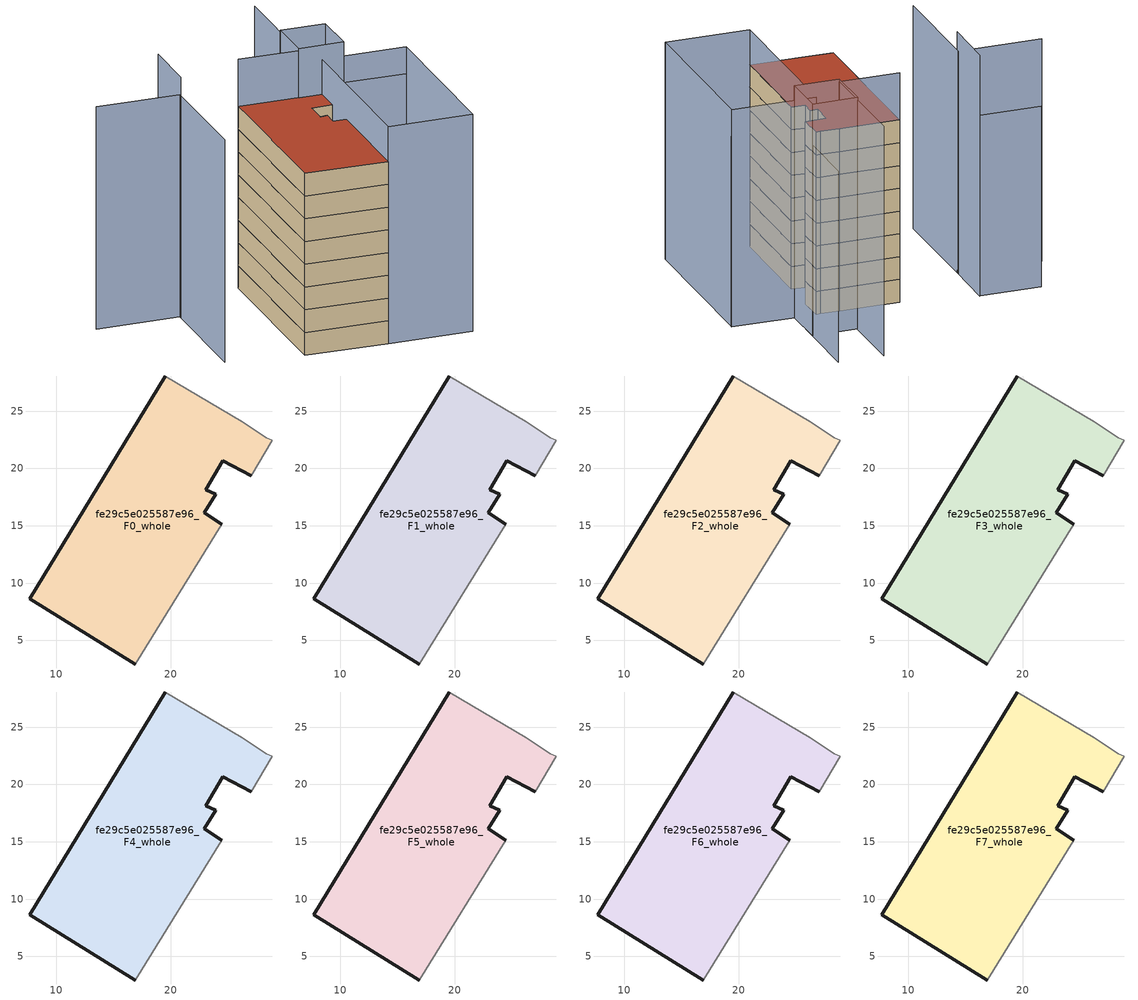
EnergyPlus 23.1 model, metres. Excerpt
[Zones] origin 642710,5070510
fe29c5e025587e96_F0_whole
 floor ground (EU_floor_Construction): 26.23,24.06 28.33,22.65 28.83,22.45 27.03,19.35 24.52,20.65 23.02,18.15 23.92,17.75 22.92,16.15 24.42,15.15 16.91,2.94 7.71,8.65 19.52,28.06 z0
 wall outside (EU_wall_Construction): 24.42,15.15 22.92,16.15 23.92,17.75 23.02,18.15 24.52,20.65 27.03,19.35 / 19.52,28.06 7.71,8.65 16.91,2.94 z0:3
 wall adiabatic (EU_wall_Construction): 16.91,2.94 24.42,15.15 / 27.03,19.35 28.83,22.45 28.33,22.65 26.23,24.06 19.52,28.06 z0:3
fe29c5e025587e96_F1_whole
 floor to fe29c5e025587e96_F0_whole (EU_floor_Construction): 26.23,24.06 28.33,22.65 28.83,22.45 27.03,19.35 24.52,20.65 23.02,18.15 23.92,17.75 22.92,16.15 24.42,15.15 16.91,2.94 7.71,8.65 19.52,28.06 z3
 wall outside (EU_wall_Construction): 24.42,15.15 22.92,16.15 23.92,17.75 23.02,18.15 24.52,20.65 27.03,19.35 / 19.52,28.06 7.71,8.65 16.91,2.94 z3:6
 wall adiabatic (EU_wall_Construction): 16.91,2.94 24.42,15.15 / 27.03,19.35 28.83,22.45 28.33,22.65 26.23,24.06 19.52,28.06 z3:6
fe29c5e025587e96_F2_whole
 floor to fe29c5e025587e96_F1_whole (EU_floor_Construction): 26.23,24.06 28.33,22.65 28.83,22.45 27.03,19.35 24.52,20.65 23.02,18.15 23.92,17.75 22.92,16.15 24.42,15.15 16.91,2.94 7.71,8.65 19.52,28.06 z6
 wall outside (EU_wall_Construction): 24.42,15.15 22.92,16.15 23.92,17.75 23.02,18.15 24.52,20.65 27.03,19.35 / 19.52,28.06 7.71,8.65 16.91,2.94 z6:9
 wall adiabatic (EU_wall_Construction): 16.91,2.94 24.42,15.15 / 27.03,19.35 28.83,22.45 28.33,22.65 26.23,24.06 19.52,28.06 z6:9
fe29c5e025587e96_F3_whole
 floor to fe29c5e025587e96_F2_whole (EU_floor_Construction): 26.23,24.06 28.33,22.65 28.83,22.45 27.03,19.35 24.52,20.65 23.02,18.15 23.92,17.75 22.92,16.15 24.42,15.15 16.91,2.94 7.71,8.65 19.52,28.06 z9
 wall outside (EU_wall_Construction): 24.42,15.15 22.92,16.15 23.92,17.75 23.02,18.15 24.52,20.65 27.03,19.35 / 19.52,28.06 7.71,8.65 16.91,2.94 z9:12
 wall adiabatic (EU_wall_Construction): 16.91,2.94 24.42,15.15 / 27.03,19.35 28.83,22.45 28.33,22.65 26.23,24.06 19.52,28.06 z9:12
fe29c5e025587e96_F4_whole
 floor to fe29c5e025587e96_F3_whole (EU_floor_Construction): 26.23,24.06 28.33,22.65 28.83,22.45 27.03,19.35 24.52,20.65 23.02,18.15 23.92,17.75 22.92,16.15 24.42,15.15 16.91,2.94 7.71,8.65 19.52,28.06 z12
 wall outside (EU_wall_Construction): 24.42,15.15 22.92,16.15 23.92,17.75 23.02,18.15 24.52,20.65 27.03,19.35 / 19.52,28.06 7.71,8.65 16.91,2.94 z12:15
 wall adiabatic (EU_wall_Construction): 16.91,2.94 24.42,15.15 / 27.03,19.35 28.83,22.45 28.33,22.65 26.23,24.06 19.52,28.06 z12:15
fe29c5e025587e96_F5_whole
 floor to fe29c5e025587e96_F4_whole (EU_floor_Construction): 26.23,24.06 28.33,22.65 28.83,22.45 27.03,19.35 24.52,20.65 23.02,18.15 23.92,17.75 22.92,16.15 24.42,15.15 16.91,2.94 7.71,8.65 19.52,28.06 z15
 wall outside (EU_wall_Construction): 24.42,15.15 22.92,16.15 23.92,17.75 23.02,18.15 24.52,20.65 27.03,19.35 / 19.52,28.06 7.71,8.65 16.91,2.94 z15:18
 wall adiabatic (EU_wall_Construction): 16.91,2.94 24.42,15.15 / 27.03,19.35 28.83,22.45 28.33,22.65 26.23,24.06 19.52,28.06 z15:18
fe29c5e025587e96_F6_whole
 floor to fe29c5e025587e96_F5_whole (EU_floor_Construction): 26.23,24.06 28.33,22.65 28.83,22.45 27.03,19.35 24.52,20.65 23.02,18.15 23.92,17.75 22.92,16.15 24.42,15.15 16.91,2.94 7.71,8.65 19.52,28.06 z18
 wall outside (EU_wall_Construction): 24.42,15.15 22.92,16.15 23.92,17.75 23.02,18.15 24.52,20.65 27.03,19.35 / 19.52,28.06 7.71,8.65 16.91,2.94 z18:21
 wall adiabatic (EU_wall_Construction): 16.91,2.94 24.42,15.15 / 27.03,19.35 28.83,22.45 28.33,22.65 26.23,24.06 19.52,28.06 z18:21
fe29c5e025587e96_F7_whole
 floor to fe29c5e025587e96_F6_whole (EU_floor_Construction): 26.23,24.06 28.33,22.65 28.83,22.45 27.03,19.35 24.52,20.65 23.02,18.15 23.92,17.75 22.92,16.15 24.42,15.15 16.91,2.94 7.71,8.65 19.52,28.06 z21
 wall outside (EU_wall_Construction): 24.42,15.15 22.92,16.15 23.92,17.75 23.02,18.15 24.52,20.65 27.03,19.35 / 19.52,28.06 7.71,8.65 16.91,2.94 z21:24
 wall adiabatic (EU_wall_Construction): 16.91,2.94 24.42,15.15 / 27.03,19.35 28.83,22.45 28.33,22.65 26.23,24.06 19.52,28.06 z21:24
 roof outside (EU_roof_Construction): 16.91,2.94 24.42,15.15 22.92,16.15 23.92,17.75 23.02,18.15 24.52,20.65 27.03,19.35 28.83,22.45 28.33,22.65 26.23,24.06 19.52,28.06 7.71,8.65 z24
shading: 38.23,16.75 26.3,-2.79 / 26.3,-2.79 16.91,2.94 / 16.91,2.94 28.84,22.48 / 28.84,22.48 38.23,16.75 z0:28.6; -1.28,33.78 8.01,28.16 / 8.01,28.16 0.1,15.06 z0:29.3; 34.37,26.21 31.22,20.93 / 31.22,20.93 26.16,23.95 / 26.16,23.95 29.31,29.23 / 29.31,29.23 34.37,26.21 z0:30.5; 38.19,16.67 31.16,20.99 / 31.16,20.99 39.01,33.77 z0:25.1; 34.06,36.9 26.25,23.99 / 26.25,23.99 19.52,28.06 z0:30.2; 11.99,34.58 7.84,27.88 z0:31.7; 11.92,34.57 5.11,38.66 z0:23.8
[Building]
EU S2 Campaign: North Axis=0; Terrain=City; Solar Distribution=FullExterior
[Site:Location]
Lyon-Bron: Latitude=45.75; Longitude=5; Time Zone=1; Elevation=198
[SizingPeriod:WeatherFileDays]
AnnualSizingPeriod: Begin Month=1; Begin Day of Month=1; End Month=12; End Day of Month=31; Day of Week for Start Day=Monday; Use Weather File Daylight Saving Period=No; Use Weather File Rain and Snow Indicators=No
[MATERIAL]
EU_InternalMass_Material: Roughness=MediumRough; Thickness=0.1; Conductivity=1; Density=1800; Specific Heat=900; Thermal Absorptance=0.9; Solar Absorptance=0.7; Visible Absorptance=0.7
[MATERIAL:NOMASS] Roughness=MediumRough; Thermal Absorptance=0.9; Solar Absorptance=0.7; Visible Absorptance=0.7
Name | Thermal Resistance
EU_wall_NoMass | 0.776494
EU_roof_NoMass | 0.486893
EU_floor_NoMass | 0.421597
[CONSTRUCTION]
EU_wall_Construction: EU_wall_NoMass
EU_roof_Construction: EU_roof_NoMass
EU_floor_Construction: EU_floor_NoMass
EU_InternalMass_Construction: EU_InternalMass_Material
[ZONE] Type=1; Multiplier=1; Ceiling Height=autocalculate; Floor Area=autocalculate; Part of Total Floor Area=Yes
Name | Volume
fe29c5e025587e96_F0_whole | 709.334
fe29c5e025587e96_F1_whole; fe29c5e025587e96_F2_whole; fe29c5e025587e96_F3_whole; fe29c5e025587e96_F4_whole; fe29c5e025587e96_F5_whole; fe29c5e025587e96_F6_whole; fe29c5e025587e96_F7_whole | 709.333
[INTERNALMASS] Construction=EU_InternalMass_Construction; Surface Area=236.445
Name | Zone or ZoneList
fe29c5e025587e96_F0_whole_EU_InternalMass | fe29c5e025587e96_F0_whole
fe29c5e025587e96_F1_whole_EU_InternalMass | fe29c5e025587e96_F1_whole
fe29c5e025587e96_F2_whole_EU_InternalMass | fe29c5e025587e96_F2_whole
fe29c5e025587e96_F3_whole_EU_InternalMass | fe29c5e025587e96_F3_whole
fe29c5e025587e96_F4_whole_EU_InternalMass | fe29c5e025587e96_F4_whole
fe29c5e025587e96_F5_whole_EU_InternalMass | fe29c5e025587e96_F5_whole
fe29c5e025587e96_F6_whole_EU_InternalMass | fe29c5e025587e96_F6_whole
fe29c5e025587e96_F7_whole_EU_InternalMass | fe29c5e025587e96_F7_whole
[OTHEREQUIPMENT] Fuel Type=Electricity; Design Level Calculation Method=Watts/Area; Power per Zone Floor Area=1; Fraction Latent=0; Fraction Radiant=0; Fraction Lost=0; Carbon Dioxide Generation Rate=0; EndUse Subcategory=EU_Step8_InternalGains
Name | Zone or ZoneList or Space or SpaceList | Schedule
EU_Step8_InternalGain_fe29c5e025587e96_F0_whole_f000 | fe29c5e025587e96_F0_whole | EU_Step8_GainSchedule_fe29c5e025587e96_F0_whole_f000
EU_Step8_InternalGain_fe29c5e025587e96_F1_whole_f000 | fe29c5e025587e96_F1_whole | EU_Step8_GainSchedule_fe29c5e025587e96_F1_whole_f000
EU_Step8_InternalGain_fe29c5e025587e96_F2_whole_f000 | fe29c5e025587e96_F2_whole | EU_Step8_GainSchedule_fe29c5e025587e96_F2_whole_f000
EU_Step8_InternalGain_fe29c5e025587e96_F3_whole_f000 | fe29c5e025587e96_F3_whole | EU_Step8_GainSchedule_fe29c5e025587e96_F3_whole_f000
EU_Step8_InternalGain_fe29c5e025587e96_F4_whole_f000 | fe29c5e025587e96_F4_whole | EU_Step8_GainSchedule_fe29c5e025587e96_F4_whole_f000
EU_Step8_InternalGain_fe29c5e025587e96_F5_whole_f000 | fe29c5e025587e96_F5_whole | EU_Step8_GainSchedule_fe29c5e025587e96_F5_whole_f000
EU_Step8_InternalGain_fe29c5e025587e96_F6_whole_f000 | fe29c5e025587e96_F6_whole | EU_Step8_GainSchedule_fe29c5e025587e96_F6_whole_f000
EU_Step8_InternalGain_fe29c5e025587e96_F7_whole_f000 | fe29c5e025587e96_F7_whole | EU_Step8_GainSchedule_fe29c5e025587e96_F7_whole_f000
[ZONEVENTILATION:DESIGNFLOWRATE] Schedule=EU_AlwaysOn; Design Flow Rate Calculation Method=AirChanges/Hour; Air Changes per Hour=0.693814; Ventilation Type=Natural; Fan Pressure Rise=0; Fan Total Efficiency=1; Constant Term Coefficient=1; Temperature Term Coefficient=0; Velocity Term Coefficient=0; Velocity Squared Term Coefficient=0; Minimum Indoor Temperature=-100; Maximum Indoor Temperature=100; Delta Temperature=-100; Minimum Outdoor Temperature=-100; Maximum Outdoor Temperature=100; Maximum Wind Speed=40
Name | Zone or ZoneList or Space or SpaceList
EU_ConstantAir_fe29c5e025587e96_F0_whole | fe29c5e025587e96_F0_whole
EU_ConstantAir_fe29c5e025587e96_F1_whole | fe29c5e025587e96_F1_whole
EU_ConstantAir_fe29c5e025587e96_F2_whole | fe29c5e025587e96_F2_whole
EU_ConstantAir_fe29c5e025587e96_F3_whole | fe29c5e025587e96_F3_whole
EU_ConstantAir_fe29c5e025587e96_F4_whole | fe29c5e025587e96_F4_whole
EU_ConstantAir_fe29c5e025587e96_F5_whole | fe29c5e025587e96_F5_whole
EU_ConstantAir_fe29c5e025587e96_F6_whole | fe29c5e025587e96_F6_whole
EU_ConstantAir_fe29c5e025587e96_F7_whole | fe29c5e025587e96_F7_whole
[HVACTEMPLATE:THERMOSTAT] Constant Heating Setpoint=20; Constant Cooling Setpoint=50
EU_HeatOnly_fe29c5e025587e96_F0_whole; EU_HeatOnly_fe29c5e025587e96_F1_whole; EU_HeatOnly_fe29c5e025587e96_F2_whole; EU_HeatOnly_fe29c5e025587e96_F3_whole; EU_HeatOnly_fe29c5e025587e96_F4_whole; EU_HeatOnly_fe29c5e025587e96_F5_whole; EU_HeatOnly_fe29c5e025587e96_F6_whole; EU_HeatOnly_fe29c5e025587e96_F7_whole
[HVACTEMPLATE:ZONE:IDEALLOADSAIRSYSTEM] System Availability Schedule=EU_AlwaysOn; Maximum Heating Supply Air Temperature=50; Minimum Cooling Supply Air Temperature=13; Maximum Heating Supply Air Humidity Ratio=0.0156; Minimum Cooling Supply Air Humidity Ratio=0.0077; Heating Limit=NoLimit; Cooling Limit=NoLimit; Heating Availability Schedule=EU_AlwaysOn; Cooling Availability Schedule=EU_CoolingOff; Dehumidification Control Type=ConstantSensibleHeatRatio; Cooling Sensible Heat Ratio=0.7; Dehumidification Setpoint=60; Humidification Control Type=None; Humidification Setpoint=30; Outdoor Air Method=None; Outdoor Air Flow Rate per Person=0.00944; Outdoor Air Flow Rate per Zone Floor Area=0; Outdoor Air Flow Rate per Zone=0; Demand Controlled Ventilation Type=None; Outdoor Air Economizer Type=NoEconomizer; Heat Recovery Type=None; Sensible Heat Recovery Effectiveness=0.7; Latent Heat Recovery Effectiveness=0.65
Name | Template Thermostat
fe29c5e025587e96_F0_whole | EU_HeatOnly_fe29c5e025587e96_F0_whole
fe29c5e025587e96_F1_whole | EU_HeatOnly_fe29c5e025587e96_F1_whole
fe29c5e025587e96_F2_whole | EU_HeatOnly_fe29c5e025587e96_F2_whole
fe29c5e025587e96_F3_whole | EU_HeatOnly_fe29c5e025587e96_F3_whole
fe29c5e025587e96_F4_whole | EU_HeatOnly_fe29c5e025587e96_F4_whole
fe29c5e025587e96_F5_whole | EU_HeatOnly_fe29c5e025587e96_F5_whole
fe29c5e025587e96_F6_whole | EU_HeatOnly_fe29c5e025587e96_F6_whole
fe29c5e025587e96_F7_whole | EU_HeatOnly_fe29c5e025587e96_F7_whole
[SIZING:ZONE] Zone Cooling Design Supply Air Temperature Input Method=SupplyAirTemperature; Zone Cooling Design Supply Air Temperature=13; Zone Heating Design Supply Air Temperature Input Method=SupplyAirTemperature; Zone Heating Design Supply Air Temperature=50; Zone Cooling Design Supply Air Humidity Ratio=0.008; Zone Heating Design Supply Air Humidity Ratio=0.008; Cooling Design Air Flow Method=DesignDay; Cooling Design Air Flow Rate=0; Cooling Minimum Air Flow per Zone Floor Area=0.000762; Cooling Minimum Air Flow=0; Cooling Minimum Air Flow Fraction=0.2; Heating Design Air Flow Method=DesignDay; Heating Design Air Flow Rate=0; Heating Maximum Air Flow per Zone Floor Area=0.002032; Heating Maximum Air Flow=0.141576; Heating Maximum Air Flow Fraction=0.3; Account for Dedicated Outdoor Air System=No; Dedicated Outdoor Air System Control Strategy=NeutralSupplyAir; Dedicated Outdoor Air Low Setpoint Temperature for Design=autosize; Dedicated Outdoor Air High Setpoint Temperature for Design=autosize; Zone Load Sizing Method=Sensible Load Only No Latent Load; Zone Latent Cooling Design Supply Air Humidity Ratio Input Method=HumidityRatioDifference; Zone Cooling Design Supply Air Humidity Ratio Difference=0.005; Zone Latent Heating Design Supply Air Humidity Ratio Input Method=HumidityRatioDifference; Zone Humidification Design Supply Air Humidity Ratio Difference=0.005
fe29c5e025587e96_F0_whole; fe29c5e025587e96_F1_whole; fe29c5e025587e96_F2_whole; fe29c5e025587e96_F3_whole; fe29c5e025587e96_F4_whole; fe29c5e025587e96_F5_whole; fe29c5e025587e96_F6_whole; fe29c5e025587e96_F7_whole
[SCHEDULE:CONSTANT]
Name | Hourly Value
EU_AlwaysOn | 1
EU_CoolingOff | 0
[SCHEDULE:FILE] Column Number=1; Rows to Skip at Top=0; Number of Hours of Data=8760; Column Separator=Comma; Interpolate to Timestep=No; Minutes per Item=60; Adjust Schedule for Daylight Savings=Yes
Name | File
EU_Step8_GainSchedule_fe29c5e025587e96_F0_whole_f000 | ../../schedules/fe29c5e025587e96/fe29c5e025587e96_F0_whole_f000_gain.csv
EU_Step8_GainSchedule_fe29c5e025587e96_F1_whole_f000 | ../../schedules/fe29c5e025587e96/fe29c5e025587e96_F1_whole_f000_gain.csv
EU_Step8_GainSchedule_fe29c5e025587e96_F2_whole_f000 | ../../schedules/fe29c5e025587e96/fe29c5e025587e96_F2_whole_f000_gain.csv
EU_Step8_GainSchedule_fe29c5e025587e96_F3_whole_f000 | ../../schedules/fe29c5e025587e96/fe29c5e025587e96_F3_whole_f000_gain.csv
EU_Step8_GainSchedule_fe29c5e025587e96_F4_whole_f000 | ../../schedules/fe29c5e025587e96/fe29c5e025587e96_F4_whole_f000_gain.csv
EU_Step8_GainSchedule_fe29c5e025587e96_F5_whole_f000 | ../../schedules/fe29c5e025587e96/fe29c5e025587e96_F5_whole_f000_gain.csv
EU_Step8_GainSchedule_fe29c5e025587e96_F6_whole_f000 | ../../schedules/fe29c5e025587e96/fe29c5e025587e96_F6_whole_f000_gain.csv
EU_Step8_GainSchedule_fe29c5e025587e96_F7_whole_f000 | ../../schedules/fe29c5e025587e96/fe29c5e025587e96_F7_whole_f000_gain.csv
